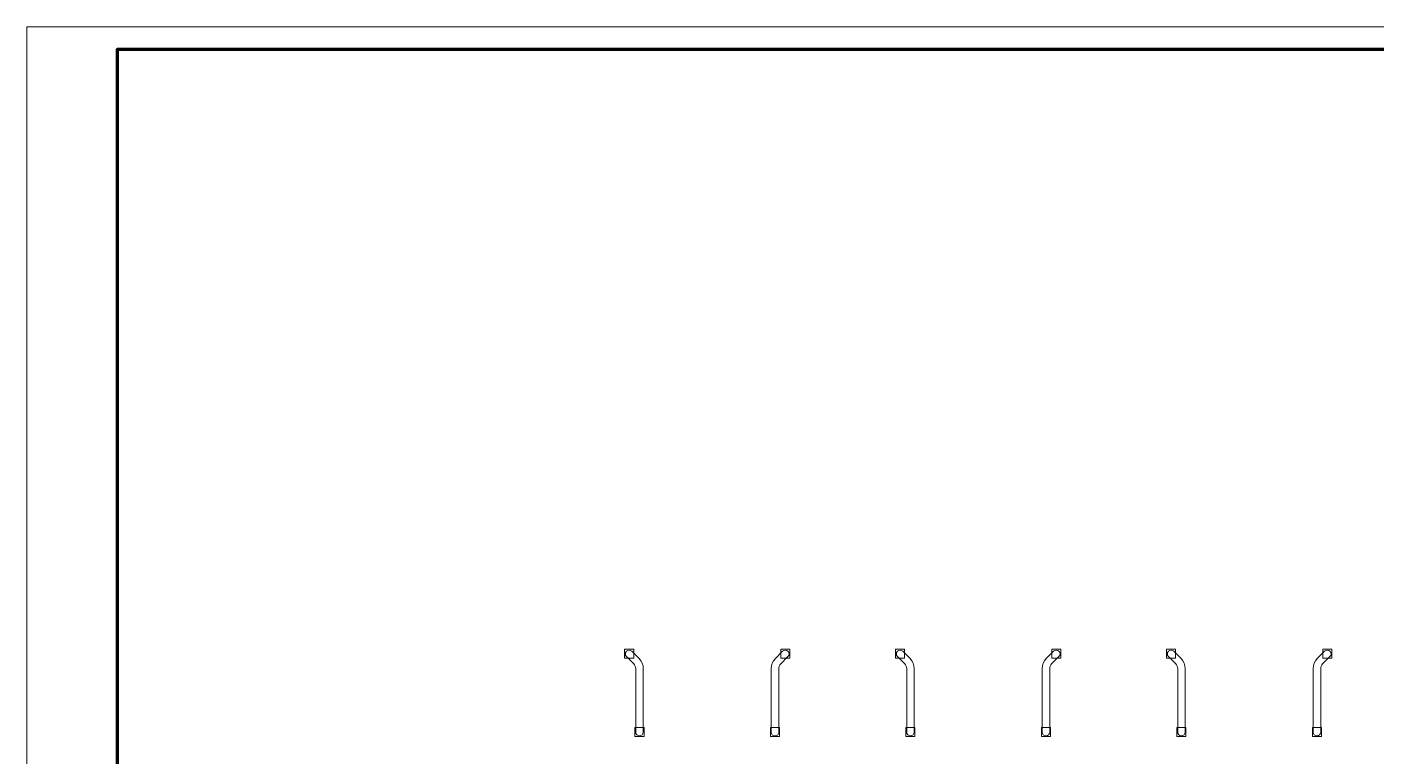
# Model space of a CAD drawing. Header units: millimetres. Extents: x 0 to 2118900, y -20000 to 84100.
# Drawn here: x 400000 to 429870, y 67960 to 84100 of the extents above; entities that cross this region are included whole.
import ezdxf

# ---------------------------------------------------------------- set-up
doc = ezdxf.new("R2010")
doc.units = ezdxf.units.MM
for name, color, linetype, lineweight in [('АР_подоснова', 8, 'Continuous', 13), ('ПТ_рамка', 7, 'Continuous', 50), ('ПТ_рамка_тонк', 7, 'Continuous', 18)]:
    doc.layers.add(name, color=color, linetype=linetype, lineweight=lineweight)

# ---------------------------------------------------------------- blocks, each defined once
blk = doc.blocks.new('Wheel_Guide_WBM')
at = {"color": 0, "linetype": 'Continuous', "lineweight": -2, "flags": 128}
for points in [[(-100, 100), (-100, -100), (100, -100), (100, 100)], [(129, -1638), (129, -1838), (329, -1838), (329, -1638)]]:
    blk.add_lwpolyline(points, close=True, dxfattribs=at)
blk.add_lwpolyline([(-84, 0), (-84, -1405, 0.198912), (8, -1626), (170, -1788, 1), (288, -1670), (126, -1508, -0.198912), (84, -1405), (84, 0, 1)], format="xyb", close=True, dxfattribs=at)
blk = doc.blocks.new('AR_F1')
at = {"layer": 'АР_подоснова', "linetype": 'Continuous', "zscale": 1000, "rotation": 180}
for p in [(5562, 44490), (11562, 44490), (17562, 44490)]:
    blk.add_blockref('Wheel_Guide_WBM', p, dxfattribs=at)
at = {"layer": 'АР_подоснова', "linetype": 'Continuous', "xscale": -1, "zscale": 1000, "rotation": 180}
for p in [(8562, 44490), (14562, 44490), (20562, 44490)]:
    blk.add_blockref('Wheel_Guide_WBM', p, dxfattribs=at)

msp = doc.modelspace()

# ---------------------------------------------------------------- linework, layer by layer
at = {"layer": 'ПТ_рамка', "lineweight": 70}
msp.add_lwpolyline([(402000, 500), (518400, 500), (518400, 83600), (402000, 83600)], close=True, dxfattribs=at)
at = {"layer": 'ПТ_рамка_тонк', "lineweight": 13}
msp.add_lwpolyline([(400000, 0), (518900, 0), (518900, 84100), (400000, 84100)], close=True, dxfattribs=at)

# ---------------------------------------------------------------- block references
at = {"layer": 'АР_подоснова'}
msp.add_blockref('AR_F1', (408000, 24000), dxfattribs=at)

doc.saveas('drawing.dxf')
